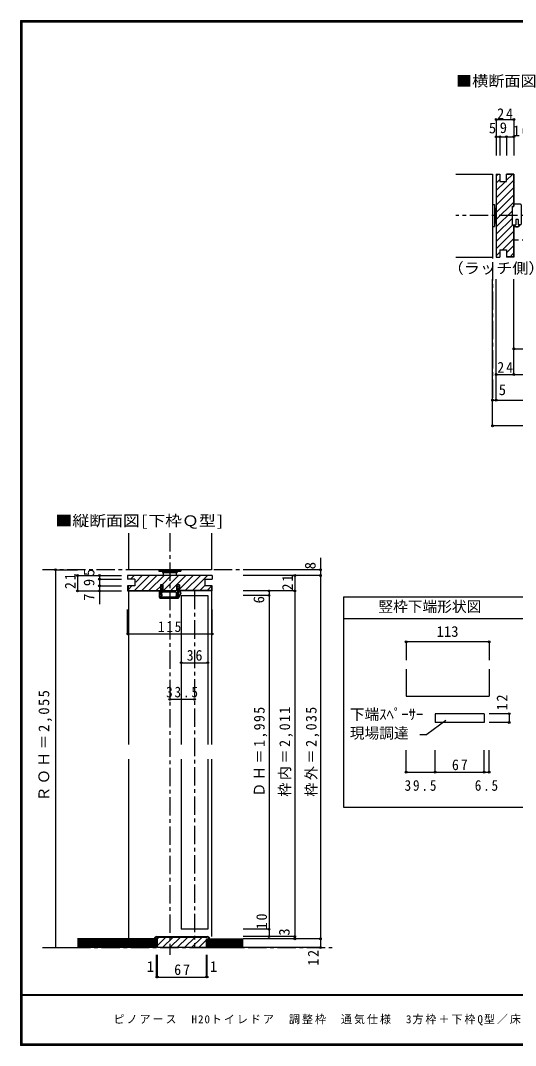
# Model space of a CAD drawing. Units: millimetres at full size, sheet at 1:5. Extents: x -973 to 977, y -718 to 696.
# Drawn here: x -973 to -299, y -701 to 696 of the extents above; entities that cross this region are included whole.
import ezdxf
from ezdxf.enums import TextEntityAlignment as Align

# ---------------------------------------------------------------- set-up
doc = ezdxf.new("R2010")
doc.units = ezdxf.units.MM
doc.header["$LTSCALE"] = 5
doc.header["$PDMODE"] = 32
doc.header["$PDSIZE"] = 2.5
doc.linetypes.add('CHAIN1', pattern=[8, 5, -1, 1, -1])
for name, color, linetype in [('0-0_補助線', 7, 'Continuous'), ('0-1_通り芯', 4, 'CHAIN1'), ('0-3_仕上げ', 7, 'Continuous'), ('0-4_枠', 3, 'Continuous'), ('0-6_扉', 6, 'Continuous'), ('0-7_金物', 7, 'Continuous'), ('0-A_文字', 7, 'Continuous'), ('0-B_寸法', 7, 'Continuous'), ('0-C_ハッチ', 4, 'Continuous'), ('F-1_枠', 6, 'Continuous'), ('F-A_文字', 7, 'Continuous')]:
    doc.layers.add(name, color=color, linetype=linetype)
doc.styles.add('ＭＳ ゴシック', font='')
doc.styles.get('ＭＳ ゴシック').set_extended_font_data('MS Gothic')

# ---------------------------------------------------------------- blocks, each defined once
blk = doc.blocks.new('13')
at = {"layer": '0-0_補助線'}
for p, q in [((-3.184, 13.914), (-3.184, 16.914)), ((5.816, 16.914), (-3.184, 16.914)), ((6.816, 15.914), (6.816, -10.086)), ((-4.984, 13.914), (-3.184, 13.914)), ((-4.984, -11.086), (-4.984, 13.914)), ((-4.984, -11.086), (-0.684, -11.086)), ((2.716, -4.086), (2.716, -11.086)), ((5.816, -11.086), (2.716, -11.086))]:
    blk.add_line(p, q, dxfattribs=at)
blk.add_lwpolyline([(2.716, -4.086), (-0.684, -4.086), (-0.684, -11.086)], dxfattribs=at)
for centre, radius, start, end in [((5.816, 15.914), 1, 0, 90), ((0.78, -9.605), 4.487, 199.27144, 340.72855), ((0.78, -9.605), 3.887, 202.39487, 337.60513), ((5.816, -10.086), 1, 270, 0)]:
    blk.add_arc(centre, radius, start, end, dxfattribs=at)

msp = doc.modelspace()

# ---------------------------------------------------------------- linework, layer by layer
at = {"layer": '0-0_補助線'}
for p, q in [((-330.347, 486.5), (-330.347, 373.5)), ((-330.347, 445), (-330.347, 415)), ((-330.347, 445), (-327.847, 445)), ((-327.847, 445), (-327.847, 415)), ((-327.847, 440), (-325.847, 440)), ((-325.847, 440), (-325.847, 420)), ((-325.847, 439), (-325.347, 439)), ((-327.847, 420), (-325.847, 420)), ((-325.847, 421), (-325.347, 421)), ((-330.347, 415), (-327.847, 415)), ((-784.051, -90.5), (-784.051, -81.8)), ((-783.526, -81.602), (-782.076, -83.502)), ((-781.751, -77), (-782.901, -77)), ((-781.751, -81.5), (-781.751, -77)), ((-780.801, -83.5), (-780.801, -84)), ((-762.051, -83), (-780.301, -83)), ((-759.551, -81.5), (-780.251, -81.5)), ((-761.551, -83.5), (-761.551, -85.46)), ((-760.301, -77), (-758.801, -74)), ((-760.301, -77), (-759.551, -77)), ((-760.151, -83), (-760.151, -85.337)), ((-759.051, -83), (-760.151, -83)), ((-759.551, -77), (-759.551, -81.5)), ((-759.051, -82.2), (-759.051, -83)), ((-758.051, -82.2), (-759.051, -82.2)), ((-756.551, -82.9), (-759.051, -82.9)), ((-758.801, -74), (-756.901, -77)), ((-758.051, -82.2), (-758.051, -77)), ((-758.051, -77), (-756.901, -77)), ((-756.551, -82.2), (-758.051, -82.2)), ((-783.051, -91.5), (-758.551, -91.5)), ((-782.301, -84), (-782.551, -84)), ((-759.551, -90), (-782.551, -90)), ((-782.538, -84.387), (-782.065, -86.105)), ((-782.251, -84), (-782.001, -84)), ((-781.249, -84.834), (-780.937, -85.695)), ((-761.001, -86.469), (-761.819, -89.092)), ((-759.706, -87.017), (-760.483, -89.509)), ((-758.751, -84), (-760.003, -85.203)), ((-759.601, -86), (-759.551, -86)), ((-759.551, -90), (-759.551, -86)), ((-758.051, -84), (-758.751, -84)), ((-758.051, -91), (-758.051, -84)), ((-755.567, -84.491), (-758.051, -89.44)), ((-754.941, -84.805), (-758.051, -91)), ((-408.693, -248.695), (-408.693, -260.695)), ((-341.693, -248.695), (-408.693, -248.695)), ((-341.693, -248.695), (-341.693, -260.695))]:
    msp.add_line(p, q, dxfattribs=at)
at = {"layer": '0-0_補助線', "color": 4}
for p, q in [((-325.347, 483.898), (-322.745, 486.5)), ((-325.347, 473.998), (-320.347, 478.998)), ((-325.347, 454.199), (-301.847, 477.699)), ((-325.347, 464.099), (-312.946, 476.5)), ((-311.347, 478.099), (-303.446, 486)), ((-325.347, 444.3), (-301.847, 467.8)), ((-325.347, 434.4), (-301.847, 457.9)), ((-325.347, 424.501), (-301.847, 448.001)), ((-325.347, 414.601), (-303.348, 436.6)), ((-325.347, 404.702), (-303.348, 426.701)), ((-325.347, 394.802), (-303.17, 416.979)), ((-325.347, 384.903), (-301.847, 408.403)), ((-316.85, 383.5), (-301.847, 398.503)), ((-325.347, 375.003), (-320.347, 380.003)), ((-311.347, 379.104), (-301.847, 388.604)), ((-306.551, 374), (-301.847, 378.704)), ((-823.508, -65.5), (-818.508, -60.5)), ((-818.209, -81), (-797.709, -60.5)), ((-816.422, -69.313), (-807.608, -60.5)), ((-808.309, -81), (-787.809, -60.5)), ((-798.41, -81), (-777.91, -60.5)), ((-780.51, -73), (-768.01, -60.5)), ((-778.611, -81), (-758.111, -60.5)), ((-768.711, -81), (-748.211, -60.5)), ((-756.901, -79.089), (-738.312, -60.5)), ((-748.912, -81), (-728.412, -60.5)), ((-739.013, -81), (-718.513, -60.5)), ((-826.922, -79.814), (-821.608, -74.5)), ((-788.51, -81), (-782.901, -75.391)), ((-729.113, -81), (-722.613, -74.5)), ((-719.214, -81), (-712.922, -74.708)), ((-827.422, -140.119), (-827.422, -106.876)), ((-712.422, -140.119), (-712.422, -106.876)), ((-827.422, -140.119), (-712.422, -140.119)), ((-307.803, -248.695), (-334.885, -248.695)), ((-307.803, -248.695), (-307.803, -260.695)), ((-307.803, -260.695), (-334.885, -260.695)), ((-448.193, -328.343), (-448.193, -298.335)), ((-408.693, -328.343), (-408.693, -298.335)), ((-341.693, -328.343), (-341.693, -298.335)), ((-335.193, -328.343), (-335.193, -298.335)), ((-448.193, -328.343), (-408.693, -328.343)), ((-408.693, -328.343), (-341.693, -328.343)), ((-341.693, -328.343), (-335.193, -328.343))]:
    msp.add_line(p, q, dxfattribs=at)
at = {"layer": '0-0_補助線', "color": 3}
for p, q in [((-325.347, 486.5), (-320.347, 486.5)), ((-325.347, 486.5), (-325.347, 373.5)), ((-320.347, 486.5), (-320.347, 476.5)), ((-320.347, 476.5), (-311.347, 476.5)), ((-311.347, 476.5), (-311.347, 486.5)), ((-301.347, 486.5), (-311.347, 486.5)), ((-301.847, 486), (-311.347, 486)), ((-301.847, 486), (-301.847, 442.991)), ((-301.347, 486.5), (-301.347, 442.991)), ((-303.348, 442.991), (-301.347, 442.991)), ((-303.348, 416.991), (-303.348, 442.991)), ((-301.347, 416.991), (-303.348, 416.991)), ((-301.847, 416.991), (-301.847, 374)), ((-301.347, 416.991), (-301.347, 373.5)), ((-320.347, 383.5), (-320.347, 373.5)), ((-320.347, 383.5), (-311.347, 383.5)), ((-311.347, 383.5), (-311.347, 373.5)), ((-325.347, 373.5), (-320.347, 373.5)), ((-301.847, 374), (-311.347, 374)), ((-301.347, 373.5), (-311.347, 373.5)), ((-827.422, -60.5), (-827.422, -65.5)), ((-712.422, -60.5), (-827.422, -60.5)), ((-817.422, -65.5), (-827.422, -65.5)), ((-817.422, -65.5), (-817.422, -74.5)), ((-722.422, -65.5), (-722.422, -74.5)), ((-722.422, -65.5), (-712.422, -65.5)), ((-712.422, -60.5), (-712.422, -65.5)), ((-817.422, -74.5), (-827.422, -74.5)), ((-827.422, -74.5), (-827.422, -81.5)), ((-827.422, -81.5), (-782.901, -81.5)), ((-760.601, -81.5), (-779.201, -81.5)), ((-756.901, -73), (-760.601, -73)), ((-760.601, -81.5), (-760.601, -73)), ((-756.901, -73), (-756.901, -81.5)), ((-712.922, -81), (-756.901, -81)), ((-712.422, -81.5), (-756.901, -81.5)), ((-712.422, -74.5), (-722.422, -74.5)), ((-712.922, -81), (-712.922, -74.5)), ((-712.422, -81.5), (-712.422, -74.5))]:
    msp.add_line(p, q, dxfattribs=at)
at = {"layer": '0-0_補助線', "color": 6}
msp.add_line((-754.422, -87.5), (-718.422, -87.5), dxfattribs=at)
at = {"layer": '0-0_補助線', "color": 3}
for points in [[(-826.922, -74.5), (-826.922, -81), (-782.901, -81)], [(-779.201, -81.5), (-779.201, -73), (-782.901, -73), (-782.901, -81.5)]]:
    msp.add_lwpolyline(points, dxfattribs=at)
at = {"layer": '0-0_補助線'}
for points in [[(-779.501, -77), (-781.001, -74), (-782.901, -77)], [(-781.751, -81.5), (-782.001, -81.5), (-782.001, -84)], [(-779.501, -77), (-780.251, -77), (-780.251, -81.5)], [(-782.551, -90), (-782.551, -87.9), (-780.551, -87.9), (-780.551, -86.7), (-782.551, -86.7), (-782.551, -84)]]:
    msp.add_lwpolyline(points, dxfattribs=at)
for centre, radius, start, end in [((-783.751, -81.8), 0.3, 41.34778, 180), ((-782.301, -83.7), 0.3, 270, 41.34778), ((-780.301, -83.5), 0.5, 90, 180), ((-762.051, -83.5), 0.5, 0, 90), ((-756.551, -84), 1.8, 333.42485, 90), ((-756.551, -84), 1.1, 333.42485, 90), ((-783.051, -90.5), 1, 180, 270), ((-782.251, -84.3), 0.3, 90, 196.79003), ((-781.501, -85.9), 0.6, 196.79003, 270), ((-781.501, -85.9), 0.6, 270, 23.33765), ((-781.801, -84), 1, 303.47738, 0), ((-761.151, -89.3), 0.7, 162.67017, 342.67017), ((-760.351, -85.46), 1.2, 180, 237.21126), ((-759.351, -85.337), 0.8, 180, 221.40962), ((-759.601, -85.5), 0.5, 143.61521, 270), ((-760.851, -86.66), 1.2, 342.67017, 41.40962), ((-758.551, -91), 0.5, 270, 0)]:
    msp.add_arc(centre, radius, start, end, dxfattribs=at)
for p in [(-827.422, -140.119), (-712.422, -140.119), (-307.803, -248.695), (-307.803, -260.695), (-448.193, -328.343), (-408.693, -328.343), (-341.693, -328.343), (-335.193, -328.343)]:
    msp.add_point(p, dxfattribs=at)
at = {"layer": '0-1_通り芯'}
for p, q in [((-330.347, 486.5), (-330.347, 178.5)), ((383.653, 430), (-380.347, 430)), ((304.653, 396.5), (-301.347, 396.5)), ((-769.922, -2.5), (-769.922, -577.5)), ((-564.922, -52.5), (-943.23, -52.5)), ((-736.422, -81.5), (-736.422, -567.5)), ((-943.23, -567.5), (-549.105, -567.5))]:
    msp.add_line(p, q, dxfattribs=at)
at = {"layer": '0-3_仕上げ'}
for p, q in [((-380.347, 486.5), (-330.347, 486.5)), ((-380.347, 373.5), (-330.347, 373.5)), ((-826.422, -2.5), (-826.422, -52.5)), ((-713.422, -2.5), (-713.422, -52.5)), ((-713.422, -52.5), (-826.422, -52.5)), ((-787.922, -557), (-895.833, -557)), ((-787.922, -558.5), (-895.833, -558.5)), ((-718.922, -557), (-669.922, -557)), ((-718.922, -558.5), (-669.922, -558.5)), ((-787.922, -560), (-895.833, -560)), ((-787.922, -561.5), (-895.833, -561.5)), ((-787.922, -563), (-895.833, -563)), ((-787.922, -564.5), (-895.833, -564.5)), ((-787.922, -566), (-895.833, -566)), ((-718.922, -560), (-669.922, -560)), ((-718.922, -561.5), (-669.922, -561.5)), ((-718.922, -563), (-669.922, -563)), ((-718.922, -564.5), (-669.922, -564.5)), ((-718.922, -566), (-669.922, -566))]:
    msp.add_line(p, q, dxfattribs=at)
at = {"layer": '0-3_仕上げ', "color": 2}
for p, q in [((-787.922, -555.5), (-895.833, -555.5)), ((-787.922, -555.5), (-787.922, -567.5)), ((-718.922, -555.5), (-718.922, -567.5)), ((-718.922, -555.5), (-669.922, -555.5)), ((-787.922, -567.5), (-895.833, -567.5)), ((-718.922, -567.5), (-669.922, -567.5))]:
    msp.add_line(p, q, dxfattribs=at)
at = {"layer": '0-4_枠', "color": 4}
for p, q in [((-826.422, -81.5), (-826.422, -290.5)), ((-713.422, -81.5), (-713.422, -290.5)), ((-826.422, -310.5), (-826.422, -555.5)), ((-713.422, -310.5), (-713.422, -552.5))]:
    msp.add_line(p, q, dxfattribs=at)
at = {"layer": '0-4_枠'}
for p, q in [((-335.193, -187.826), (-335.193, -224.786)), ((-786.922, -555.5), (-790.922, -555.5)), ((-787.922, -552.5), (-718.922, -552.5)), ((-787.922, -553), (-718.922, -553)), ((-786.922, -567.5), (-786.922, -555.5)), ((-719.922, -567.5), (-786.922, -567.5))]:
    msp.add_line(p, q, dxfattribs=at)
for points in [[(-448.193, -187.826), (-448.193, -224.786), (-335.193, -224.786)], [(-719.922, -567.5), (-719.922, -555.5), (-715.922, -555.5)]]:
    msp.add_lwpolyline(points, dxfattribs=at)
for centre, radius, start, end in [((-787.922, -555.5), 3, 90, 180), ((-787.922, -555.5), 2.5, 90, 180), ((-718.922, -555.5), 3, 0, 90), ((-718.922, -555.5), 2.5, 0, 90)]:
    msp.add_arc(centre, radius, start, end, dxfattribs=at)
at = {"layer": '0-6_扉'}
for p, q in [((-754.422, -87.5), (-754.422, -290.5)), ((-718.422, -87.5), (-718.422, -290.5)), ((-754.422, -310.5), (-754.422, -542.5)), ((-718.422, -310.5), (-718.422, -542.5)), ((-718.422, -542.5), (-754.422, -542.5))]:
    msp.add_line(p, q, dxfattribs=at)
at = {"layer": '0-7_金物'}
for p, q in [((-784.922, -52.5), (-784.922, -54.5)), ((-784.922, -52.5), (-754.922, -52.5)), ((-784.922, -54.5), (-754.922, -54.5)), ((-779.922, -54.5), (-779.922, -56.5)), ((-759.922, -54.5), (-759.922, -56.5)), ((-754.922, -52.5), (-754.922, -54.5)), ((-779.922, -56.5), (-759.922, -56.5)), ((-778.922, -56.5), (-778.922, -60.5)), ((-760.922, -60.5), (-760.922, -56.5))]:
    msp.add_line(p, q, dxfattribs=at)
at = {"layer": '0-A_文字', "color": 3}
for p, q in [((-533.347, -89.5), (-533.347, -376.007)), ((-533.347, -89.5), (1.653, -89.5)), ((1.653, -119.5), (-533.347, -119.5)), ((-533.347, -376.007), (1.653, -376.007))]:
    msp.add_line(p, q, dxfattribs=at)
at = {"layer": '0-A_文字'}
for p, q in [((-394.038, -257.9), (-419.838, -277.249)), ((-341.693, -260.695), (-408.693, -260.695)), ((-429.683, -277.249), (-419.838, -277.249))]:
    msp.add_line(p, q, dxfattribs=at)
at = {"layer": '0-B_寸法', "color": 4}
for p, q in [((-325.347, 561.024), (-325.347, 511.982)), ((-325.347, 537.5), (-301.347, 537.5)), ((-320.347, 537.5), (-320.347, 511.982)), ((-311.347, 537.5), (-311.347, 511.982)), ((-330.347, 143.5), (-330.347, 343.5)), ((-325.347, 178.5), (-325.347, 343.5)), ((-301.347, 213.5), (-301.347, 343.5)), ((-301.347, 248.5), (304.653, 248.5)), ((-325.347, 213.5), (328.653, 213.5)), ((-330.347, 178.5), (333.653, 178.5)), ((333.653, 143.5), (-330.347, 143.5)), ((-564.922, -36.429), (-564.922, -567.5)), ((-925.833, -52.5), (-895.833, -52.5)), ((-925.833, -52.5), (-925.833, -567.5)), ((-564.922, -52.5), (-669.922, -52.5)), ((-895.833, -60.5), (-835.833, -60.5)), ((-895.833, -60.5), (-895.833, -81.5)), ((-865.833, -60.5), (-865.833, -99.683)), ((-865.833, -65.5), (-835.833, -65.5)), ((-564.922, -60.5), (-669.922, -60.5)), ((-599.922, -60.5), (-599.922, -555.5)), ((-895.833, -81.5), (-835.833, -81.5)), ((-865.833, -74.5), (-835.833, -74.5)), ((-599.922, -81.5), (-669.922, -81.5)), ((-634.922, -81.5), (-634.922, -552.5)), ((-634.922, -87.5), (-669.922, -87.5)), ((-335.193, -150.894), (-335.193, -175.894)), ((-754.422, -179.191), (-718.422, -179.191)), ((-736.422, -229.191), (-769.922, -229.191)), ((-634.922, -542.5), (-669.922, -542.5)), ((-599.922, -552.5), (-669.922, -552.5)), ((-564.922, -555.5), (-669.922, -555.5)), ((-925.833, -567.5), (-895.833, -567.5)), ((-564.922, -567.5), (-669.922, -567.5)), ((-787.922, -607.5), (-787.922, -577.5)), ((-786.922, -607.5), (-786.922, -577.5)), ((-719.922, -607.5), (-719.922, -577.5)), ((-718.922, -607.5), (-718.922, -577.5)), ((-787.922, -607.5), (-786.922, -607.5)), ((-786.922, -607.5), (-719.922, -607.5)), ((-719.922, -607.5), (-718.922, -607.5))]:
    msp.add_line(p, q, dxfattribs=at)
for points in [[(-325.347, 561.024), (-301.347, 561.024), (-301.347, 511.982)], [(-335.193, -150.894), (-448.193, -150.894), (-448.193, -175.894)]]:
    msp.add_lwpolyline(points, dxfattribs=at)
at = {"layer": '0-B_寸法'}
for p in [(-325.347, 561.024), (-301.347, 561.024), (-325.347, 537.5), (-320.347, 537.5), (-311.347, 537.5), (-301.347, 537.5), (-301.347, 248.5), (-325.347, 213.5), (-301.347, 213.5), (-330.347, 178.5), (-325.347, 178.5), (-330.347, 143.5), (-925.833, -52.5), (-564.922, -52.5), (-895.833, -60.5), (-865.833, -60.5), (-865.833, -65.5), (-599.922, -60.5), (-564.922, -60.5), (-895.833, -81.5), (-865.833, -74.5), (-865.833, -81.5), (-634.922, -81.5), (-599.922, -81.5), (-634.922, -87.5), (-448.193, -150.894), (-335.193, -150.894), (-754.422, -179.191), (-718.422, -179.191), (-769.922, -229.191), (-736.422, -229.191), (-634.922, -542.5), (-634.922, -552.5), (-599.922, -552.5), (-599.922, -555.5), (-564.922, -555.5), (-564.922, -567.5), (-787.922, -607.5), (-786.922, -607.5), (-719.922, -607.5), (-718.922, -607.5)]:
    msp.add_point(p, dxfattribs=at)
at = {"layer": '0-C_ハッチ'}
for p, q in [((-787.657, -555.5), (-785.157, -553)), ((-786.922, -564.664), (-775.258, -553)), ((-779.858, -567.5), (-765.358, -553)), ((-769.959, -567.5), (-755.459, -553)), ((-760.059, -567.5), (-745.559, -553)), ((-750.16, -567.5), (-735.66, -553)), ((-740.26, -567.5), (-725.76, -553)), ((-730.361, -567.5), (-719.922, -557.061))]:
    msp.add_line(p, q, dxfattribs=at)
at = {"layer": 'F-1_枠'}
for p, q in [((-973.347, 695.833), (-973.347, -700.833)), ((-973.347, 695.833), (976.653, 695.833)), ((-973.347, 695), (976.653, 695)), ((-973.347, 694.167), (976.653, 694.167)), ((-972.514, 695.833), (-972.514, -700.833)), ((-971.68, 695.833), (-971.68, -700.833)), ((976.653, -631.667), (-973.347, -631.667)), ((976.653, -632.5), (-973.347, -632.5)), ((976.653, -699.167), (-973.347, -699.167)), ((976.653, -700), (-973.347, -700)), ((976.653, -700.833), (-973.347, -700.833))]:
    msp.add_line(p, q, dxfattribs=at)

# ---------------------------------------------------------------- block references
at = {"layer": '0-0_補助線'}
msp.add_blockref('13', (-298.163, 428.577), dxfattribs=at)

# ---------------------------------------------------------------- texts
at = {"layer": '0-0_補助線', "char_height": 14.66, "attachment_point": 7, "style": 'ＭＳ ゴシック'}
for s, insert in [('\\T1.27;\\W0.9;115', (-786.172, -137.619)), ('\\T1.27;\\W0.95;67', (-385.818, -325.843)), ('\\T1.28;\\W0.9;39.5', (-450.318, -353.969)), ('\\T1.27;\\W0.9;6.5', (-354.693, -353.969))]:
    msp.add_mtext(s, dxfattribs=dict(at, insert=insert))
at = {"layer": '0-0_補助線', "insert": (-310.303, -244.122), "char_height": 14.66, "attachment_point": 7, "rotation": 90, "style": 'ＭＳ ゴシック'}
msp.add_mtext('\\T1.27;\\W0.95;12', dxfattribs=at)
at = {"layer": '0-A_文字', "style": 'ＭＳ ゴシック'}
for s, width, p in [('■横断面図', 1.1, (-380.347, 601.667)), ('（ラッチ側）', 1.1, (-391.597, 346.605)), ('■縦断面図[下枠Ｑ型]', 1.15, (-925.833, 2.5))]:
    msp.add_text(s, height=14.66, dxfattribs=dict(at, width=width)).set_placement(p, align=Align.BOTTOM_LEFT)
for s, p in [('竪枠下端形状図', (-485.847, -114.5)), ('下端ｽﾍﾟｰｻｰ', (-524.774, -261.298)), ('現場調達', (-524.774, -286.893))]:
    msp.add_text(s, height=14.66, dxfattribs=at).set_placement(p, align=Align.BOTTOM_LEFT)
at = {"layer": '0-B_寸法', "style": 'ＭＳ ゴシック'}
for s, p in [('5', (-335.516, 537.654)), ('9', (-320.73, 538.048)), ('5', (-322.048, 181)), ('113', (-406.693, -148.394)), ('1', (-801.422, -605)), ('1', (-715.422, -605))]:
    msp.add_text(s, height=14.66, dxfattribs=at).set_placement(p, align=Align.BOTTOM_LEFT)
for s, p in [('5', (-868.333, -61.204)), ('8', (-567.085, -52.006)), ('9', (-868.333, -75)), ('7', (-868.333, -94.956)), ('6', (-637.085, -98.385)), ('3', (-602.422, -551.25))]:
    msp.add_text(s, height=14.66, rotation=90, dxfattribs=at).set_placement(p, align=Align.BOTTOM_LEFT)
at = {"layer": '0-B_寸法', "char_height": 14.66, "attachment_point": 7, "style": 'ＭＳ ゴシック'}
for s, insert in [('\\T1.27;\\W0.95;24', (-324.116, 561.605)), ('\\T1.27;\\W0.95;10', (-302.696, 537.851)), ('\\T1.27;\\W0.95;24', (-323.972, 216)), ('\\T1.27;\\W0.95;36', (-747.047, -176.691)), ('\\T1.28;\\W0.9;33.5', (-775.047, -226.691)), ('\\T1.27;\\W0.95;67', (-764.047, -605))]:
    msp.add_mtext(s, dxfattribs=dict(at, insert=insert))
at = {"layer": '0-B_寸法', "char_height": 14.66, "attachment_point": 7, "rotation": 90, "style": 'ＭＳ ゴシック'}
for s, insert in [('\\T1.27;\\W0.95;21', (-898.333, -78.881)), ('\\T1.27;\\W0.95;21', (-602.422, -80.844)), ('\\T1.18;ＲＯＨ＝2,055', (-930.474, -368)), ('\\T1.19;\\W0.95;ＤＨ＝1,995', (-637.102, -361.75)), ('\\T1.19;\\W0.95;枠内＝2,011', (-602.422, -361.75)), ('\\T1.19;\\W0.95;枠外＝2,035', (-566.408, -361.75)), ('\\T1.27;\\W0.95;10', (-637.422, -542.5)), ('\\T1.27;\\W0.95;12', (-567.422, -592.138))]:
    msp.add_mtext(s, dxfattribs=dict(at, insert=insert))
at = {"layer": 'F-A_文字', "insert": (-846.68, -673.333), "char_height": 11, "attachment_point": 7, "style": 'ＭＳ ゴシック'}
msp.add_mtext('\\T1.18;ピノアース\u3000H20トイレドア\u3000調整枠\u3000通気仕様\u30003方枠＋下枠Q型／床直付けレール', dxfattribs=at)

doc.saveas('drawing.dxf')
